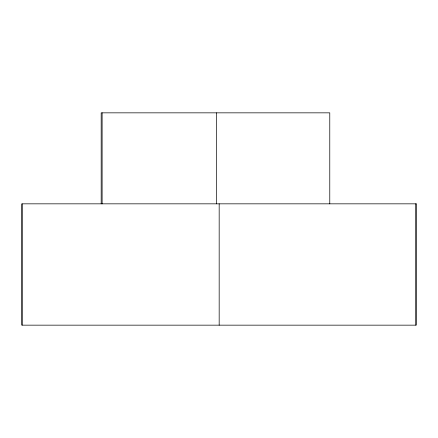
<?xml version="1.0" encoding="UTF-8"?>
<svg xmlns="http://www.w3.org/2000/svg" width="438" height="438" viewBox="0 0 438 438"><rect width="100%" height="100%" fill="white"/><g stroke="black" fill="none" stroke-linecap="round" stroke-linejoin="round"><path stroke-width="0.66" d="M415.925 203.834L415.925 325.16M329.776 203.834L329.776 112.84L101.178 112.84L101.178 203.834M219.175 203.834L219.175 325.16M216.421 112.84L216.421 203.834M102.125 112.84L102.125 203.834M22.075 203.834L22.075 325.16M416.1 203.834L21.9 203.834L21.9 325.16L416.1 325.16L416.1 203.834"/></g></svg>
